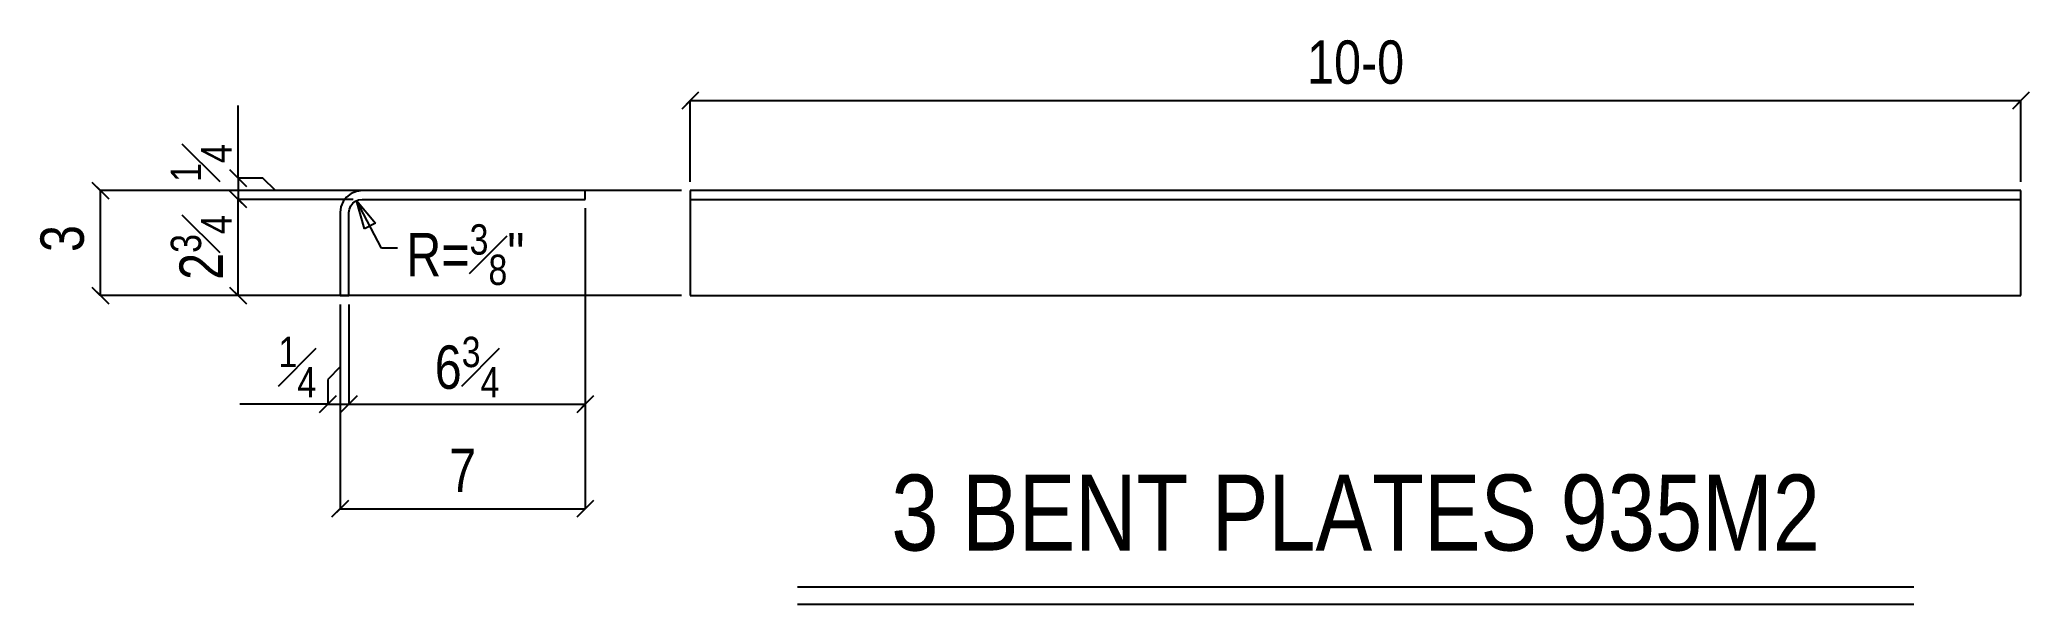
# Model space of a CAD drawing. Extents: x -37.6 to 19.2, y -28.8 to -12.7.
import ezdxf
from ezdxf.enums import TextEntityAlignment as Align

# ---------------------------------------------------------------- set-up
doc = ezdxf.new("R2010")
doc.units = 0
doc.header["$LTSCALE"] = 70.333086
doc.header["$MEASUREMENT"] = 0
for name, color, linetype in [('OUTLINE', 7, 'CONTINUOUS'), ('SYSTEM_ANNOTATION', 7, 'CONTINUOUS'), ('USER_ANNOTATION', 7, 'CONTINUOUS')]:
    doc.layers.add(name, color=color, linetype=linetype)
doc.styles.add('ARIAL', font='arial.ttf', dxfattribs={"height": 0.2})
doc.styles.add('ARIAL_1', font='arial.ttf', dxfattribs={"width": 0.8, "height": 0.2})

msp = doc.modelspace()

# ---------------------------------------------------------------- linework, layer by layer
at = {"layer": 'OUTLINE', "color": 2, "linetype": 'CONTINUOUS'}
for p, q in [((-28.537, -17.021), (-28.688, -17.084)), ((-28.375, -17), (-28.537, -17.021)), ((-22, -17), (-28.375, -17)), ((-22, -17.25), (-22, -17)), ((19, -17), (-19, -17)), ((-19, -17), (-19, -17.25)), ((19, -17.25), (19, -17)), ((-28.979, -17.463), (-29, -17.625)), ((-28.916, -17.312), (-28.979, -17.463)), ((-28.817, -17.183), (-28.916, -17.312)), ((-28.688, -17.084), (-28.817, -17.183)), ((-28.75, -17.625), (-28.737, -17.528)), ((-28.737, -17.528), (-28.7, -17.438)), ((-28.7, -17.438), (-28.64, -17.36)), ((-28.64, -17.36), (-28.562, -17.3)), ((-28.562, -17.3), (-28.472, -17.263)), ((-28.472, -17.263), (-28.375, -17.25)), ((-28.375, -17.25), (-22, -17.25)), ((-19, -17.25), (19, -17.25)), ((-19, -17.25), (-19, -17.263)), ((-19, -17.263), (-19, -17.3)), ((-19, -17.3), (-19, -17.36)), ((-19, -17.36), (-19, -17.438)), ((-19, -17.438), (-19, -17.528)), ((-19, -17.528), (-19, -17.625)), ((19, -17.263), (19, -17.25)), ((19, -17.3), (19, -17.263)), ((19, -17.36), (19, -17.3)), ((19, -17.438), (19, -17.36)), ((19, -17.528), (19, -17.438)), ((19, -17.625), (19, -17.528)), ((-29, -17.625), (-29, -20)), ((-28.75, -20), (-28.75, -17.625)), ((-19, -17.625), (-19, -20)), ((19, -20), (19, -17.625)), ((-29, -20), (-28.75, -20)), ((-19, -20), (19, -20))]:
    msp.add_line(p, q, dxfattribs=at)
at = {"layer": 'SYSTEM_ANNOTATION', "color": 3, "linetype": 'CONTINUOUS'}
for p, q in [((-15.939, -28.314), (15.939, -28.314)), ((-15.939, -28.814), (15.939, -28.814))]:
    msp.add_line(p, q, dxfattribs=at)
at = {"layer": 'USER_ANNOTATION', "color": 1, "linetype": 'CONTINUOUS'}
for p, q in [((-19.236, -14.661), (-18.764, -14.189)), ((-18.764, -14.189), (-19, -14.425)), ((18.764, -14.661), (19.236, -14.189)), ((19.236, -14.189), (19, -14.425)), ((-31.913, -16.646), (-31.913, -14.566)), ((-19, -14.425), (-19.236, -14.661)), ((-19, -16.75), (-19, -14.425)), ((-19, -14.425), (19, -14.425)), ((19, -14.425), (18.764, -14.661)), ((19, -16.75), (19, -14.425)), ((-31.913, -16.646), (-32.149, -16.409)), ((-32.149, -16.409), (-31.677, -16.882)), ((-35.609, -17.236), (-36.081, -16.764)), ((-36.081, -16.764), (-35.845, -17)), ((-35.845, -20), (-35.845, -17)), ((-35.845, -17), (-35.609, -17.236)), ((-19.25, -17), (-35.845, -17)), ((-31.677, -17.486), (-32.149, -17.014)), ((-32.149, -17.014), (-31.913, -17.25)), ((-31.913, -17.25), (-32.149, -17.014)), ((-32.149, -17.014), (-31.677, -17.486)), ((-31.204, -16.646), (-31.913, -16.646)), ((-31.677, -16.882), (-31.913, -16.646)), ((-31.913, -16.646), (-31.913, -17.25)), ((-30.85, -17), (-31.204, -16.646)), ((-28.625, -17), (-30.85, -17)), ((-31.913, -20), (-31.913, -17.25)), ((-31.913, -17.25), (-31.677, -17.486)), ((-28.625, -17.25), (-31.913, -17.25)), ((-31.913, -17.25), (-31.913, -17.25)), ((-31.677, -17.486), (-31.913, -17.25)), ((-28.625, -17.25), (-31.913, -17.25)), ((-27.818, -18.642), (-28.537, -17.283)), ((-28.537, -17.283), (-28.537, -17.283)), ((-28.537, -17.283), (-27.994, -17.931)), ((-28.307, -18.096), (-28.537, -17.283)), ((-22, -17.5), (-22, -23.1)), ((-22, -17.5), (-22, -26.085)), ((-27.994, -17.931), (-28.307, -18.096)), ((-27.367, -18.642), (-27.818, -18.642)), ((-27.818, -18.642), (-27.818, -18.642)), ((-35.609, -20.236), (-36.081, -19.764)), ((-36.081, -19.764), (-35.845, -20)), ((-31.677, -20.236), (-32.149, -19.764)), ((-32.149, -19.764), (-31.913, -20)), ((-19.25, -20), (-35.845, -20)), ((-35.845, -20), (-35.609, -20.236)), ((-29.25, -20), (-31.913, -20)), ((-31.913, -20), (-31.677, -20.236)), ((-29, -20.25), (-29, -22.037)), ((-29, -20.25), (-29, -26.085)), ((-28.75, -20.25), (-28.75, -23.1)), ((-28.75, -20.25), (-28.75, -23.1)), ((-29, -22.037), (-29.354, -22.391)), ((-29.354, -22.391), (-29.354, -23.1)), ((-29.354, -23.1), (-31.866, -23.1)), ((-29.591, -23.336), (-29.118, -22.864)), ((-29.354, -23.1), (-29.591, -23.336)), ((-29.118, -22.864), (-29.354, -23.1)), ((-29.354, -23.1), (-28.75, -23.1)), ((-28.986, -23.336), (-28.514, -22.864)), ((-28.986, -23.336), (-28.514, -22.864)), ((-28.75, -23.1), (-28.986, -23.336)), ((-28.75, -23.1), (-28.986, -23.336)), ((-28.514, -22.864), (-28.75, -23.1)), ((-28.514, -22.864), (-28.75, -23.1)), ((-28.75, -23.1), (-28.75, -23.1)), ((-28.75, -23.1), (-22, -23.1)), ((-22.236, -23.336), (-21.764, -22.864)), ((-22, -23.1), (-22.236, -23.336)), ((-21.764, -22.864), (-22, -23.1)), ((-29.236, -26.321), (-28.764, -25.849)), ((-29, -26.085), (-29.236, -26.321)), ((-28.764, -25.849), (-29, -26.085)), ((-29, -26.085), (-22, -26.085)), ((-22.236, -26.321), (-21.764, -25.849)), ((-22, -26.085), (-22.236, -26.321)), ((-21.764, -25.849), (-22, -26.085))]:
    msp.add_line(p, q, dxfattribs=at)

# ---------------------------------------------------------------- texts
at = {"layer": 'SYSTEM_ANNOTATION', "color": 3, "linetype": 'CONTINUOUS', "style": 'ARIAL', "width": 0.8}
msp.add_text('3 BENT PLATES 935M2', height=2.16757, dxfattribs=at).set_placement((0, -27.28), align=Align.CENTER)
at = {"layer": 'USER_ANNOTATION', "color": 1, "linetype": 'CONTINUOUS', "style": 'ARIAL', "width": 0.8}
for s, height, p in [('10-0', 1.2386, (0, -13.949)), ('7', 1.239, (-25.5, -25.609))]:
    msp.add_text(s, height=height, dxfattribs=at).set_placement(p, align=Align.CENTER)
msp.add_text('3', height=1.239, rotation=90, dxfattribs=at).set_placement((-36.321, -18.369), align=Align.CENTER)
at = {"layer": 'USER_ANNOTATION', "color": 1, "linetype": 'CONTINUOUS', "char_height": 1.23861, "rotation": 90, "style": 'ARIAL_1'}
for s, insert, attachment_point in [('\\A1;{\\H0.70x;\\S1#4;}', (-32.103, -16.75), 7), ('\\A1;2{\\H0.70x;\\S3#4;}', (-32.103, -18.625), 8)]:
    msp.add_mtext(s, dxfattribs=dict(at, insert=insert, attachment_point=attachment_point))
at = {"layer": 'USER_ANNOTATION', "color": 1, "linetype": 'CONTINUOUS', "char_height": 1.23861, "style": 'ARIAL_1'}
for s, insert, attachment_point in [('\\A1;R={\\H0.70x;\\S3#8;}"', (-27.112, -19.695), 7), ('\\A1;{\\H0.70x;\\S1#4;}', (-29.683, -22.909), 9), ('\\A1;6{\\H0.70x;\\S3#4;}', (-25.375, -22.909), 8)]:
    msp.add_mtext(s, dxfattribs=dict(at, insert=insert, attachment_point=attachment_point))

doc.saveas('drawing.dxf')
